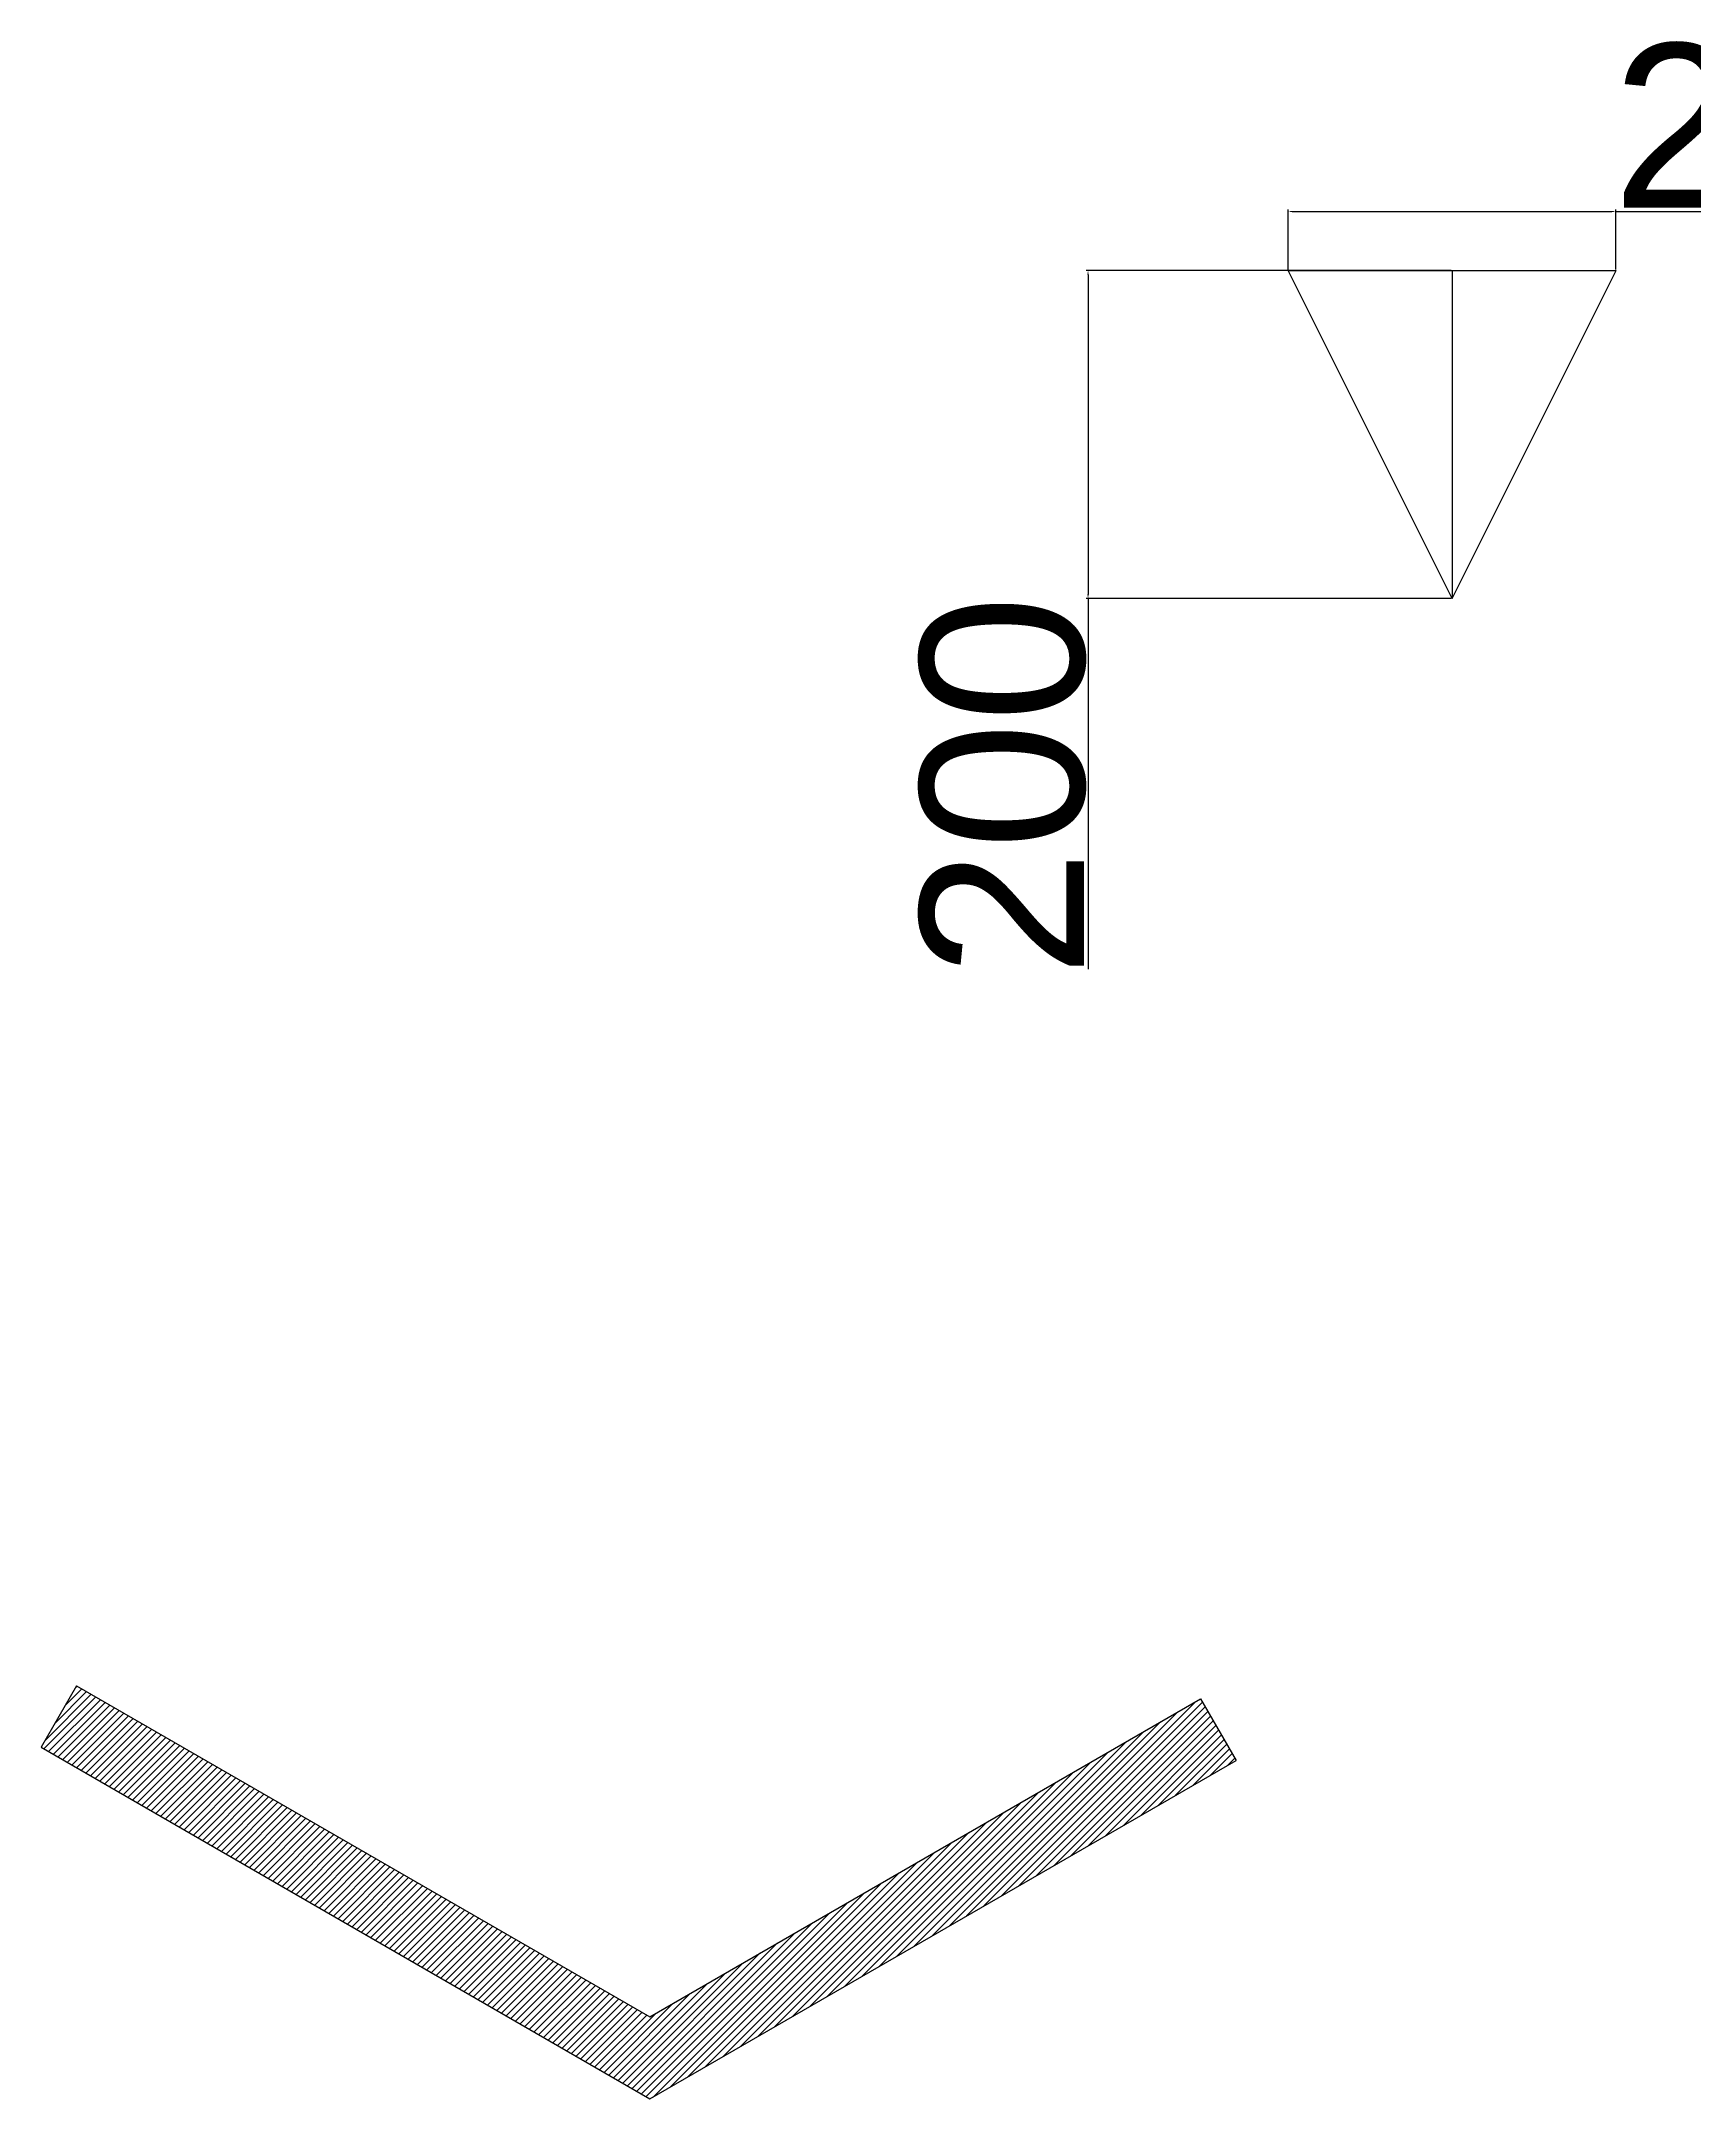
# Model space of a CAD drawing. Header units: millimetres. Extents: x -3079 to 6366, y 6362 to 11451.
# Drawn here: x -3079 to -2070, y 8826 to 10081 of the extents above; entities that cross this region are included whole.
import ezdxf

# ---------------------------------------------------------------- set-up
doc = ezdxf.new("R2010")
doc.units = ezdxf.units.MM
doc.layers.add('ТОнкие', color=7, linetype='Continuous', lineweight=25)
doc.styles.get("Standard").update_dxf_attribs({"font": 'arial.ttf'})
doc.dimstyles.new('ISO-25', dxfattribs={"dimtxt": 2.5, "dimasz": 2.5, "dimexe": 1.25, "dimexo": 0.625, "dimtad": 1, "dimtxsty": 'Standard', "dimcen": 2.5, "dimadec": 0, "dimazin": 0, "dimtfac": 1, "dimtmove": 0, "dimatfit": 3, "dimfxl": 1, "dimarcsym": 0})

# ---------------------------------------------------------------- blocks, each defined once
blk = doc.blocks.new('*D2')
at = {"layer": 'Defpoints', "color": 0, "transparency": 16777216}
for p in [(-2118.4, 9977.1), (-2318.4, 9941.1), (-2118.4, 9941.1)]:
    blk.add_point(p, dxfattribs=at)
at = {"layer": 'ТОнкие', "color": 0, "lineweight": -2, "transparency": 16777216}
for p, q in [((-2318.4, 9941.7), (-2318.4, 9978.4)), ((-2315.9, 9977.1), (-2120.9, 9977.1)), ((-2118.4, 9941.7), (-2118.4, 9978.4)), ((-2118.4, 9977.1), (-1892.3, 9977.1))]:
    blk.add_line(p, q, dxfattribs=at)
at = {"layer": 'ТОнкие', "color": 0, "transparency": 16777216}
for points in [[(-2315.9, 9977.5), (-2315.9, 9976.7), (-2318.4, 9977.1)], [(-2120.9, 9977.5), (-2120.9, 9976.7), (-2118.4, 9977.1)]]:
    blk.add_solid(points, dxfattribs=at)
at = {"layer": 'ТОнкие', "color": 0, "transparency": 16777216, "insert": (-2004.1, 10028.8), "char_height": 2.5, "attachment_point": 5}
blk.add_mtext('{\\H40x;200}', dxfattribs=at)
blk = doc.blocks.new('*D3')
at = {"layer": 'Defpoints', "color": 0, "transparency": 16777216}
for p in [(-2218.4, 9941.1), (-2440.4, 9741.1), (-2218.4, 9741.1)]:
    blk.add_point(p, dxfattribs=at)
at = {"layer": 'ТОнкие', "color": 0, "lineweight": -2, "transparency": 16777216}
for p, q in [((-2219, 9941.1), (-2441.6, 9941.1)), ((-2440.4, 9938.6), (-2440.4, 9743.6)), ((-2219, 9741.1), (-2441.6, 9741.1)), ((-2440.4, 9741.1), (-2440.4, 9515))]:
    blk.add_line(p, q, dxfattribs=at)
at = {"layer": 'ТОнкие', "color": 0, "transparency": 16777216}
for points in [[(-2440.8, 9938.6), (-2440, 9938.6), (-2440.4, 9941.1)], [(-2440.8, 9743.6), (-2440, 9743.6), (-2440.4, 9741.1)]]:
    blk.add_solid(points, dxfattribs=at)
at = {"layer": 'ТОнкие', "color": 0, "transparency": 16777216, "insert": (-2492.1, 9626.8), "char_height": 2.5, "attachment_point": 5, "rotation": 90}
blk.add_mtext('{\\H40x;200}', dxfattribs=at)

msp = doc.modelspace()

# ---------------------------------------------------------------- hatches: boundary and pattern name
at = {"layer": 'ТОнкие', "true_color": 0xf26722}
h = msp.add_hatch(dxfattribs=at)
h.set_pattern_fill('ANSI31', color=30)
h.set_pattern_definition([(45, (-4897.6953, 2827.6857), (-2.245064, 2.245064), [])])
h.paths.add_polyline_path([(-2707.617, 8826.203), (-2350.085, 9032.625), (-2371.736, 9070.125), (-2707.617, 8876.203), (-3057.241, 9078.059), (-3078.892, 9040.559)])

# ---------------------------------------------------------------- linework, layer by layer
at = {"layer": 'ТОнкие'}
for p, q in [((-2318.365, 9941.053), (-2118.365, 9941.053)), ((-2218.365, 9741.053), (-2318.365, 9941.053)), ((-2218.365, 9741.053), (-2118.365, 9941.053)), ((-2218.365, 9941.053), (-2218.365, 9741.053)), ((-3057.241, 9078.059), (-3078.892, 9040.559)), ((-3057.241, 9078.059), (-2707.617, 8876.203)), ((-2707.617, 8876.203), (-2371.736, 9070.125)), ((-2371.736, 9070.125), (-2350.085, 9032.625)), ((-3078.892, 9040.559), (-2707.617, 8826.203)), ((-2707.617, 8826.203), (-2350.085, 9032.625))]:
    msp.add_line(p, q, dxfattribs=at)

# ---------------------------------------------------------------- dimensions: what is measured, and where the dimension line sits
dim = msp.add_linear_dim(base=(-2118.365, 9977.118), p1=(-2318.365, 9941.053), p2=(-2118.365, 9941.053), text='{\\H40x;<>}', dimstyle='ISO-25', dxfattribs=at)
dim.commit()
dim.dimension.update_dxf_attribs({"geometry": '*D2', "text_midpoint": (-2004.087, 10028.801)})
dim = msp.add_linear_dim(base=(-2440.373, 9741.053), p1=(-2218.365, 9941.053), p2=(-2218.365, 9741.053), angle=90, text='{\\H40x;<>}', dimstyle='ISO-25', dxfattribs=at)
dim.commit()
dim.dimension.update_dxf_attribs({"geometry": '*D3', "text_midpoint": (-2492.055, 9626.775)})

doc.saveas('drawing.dxf')
